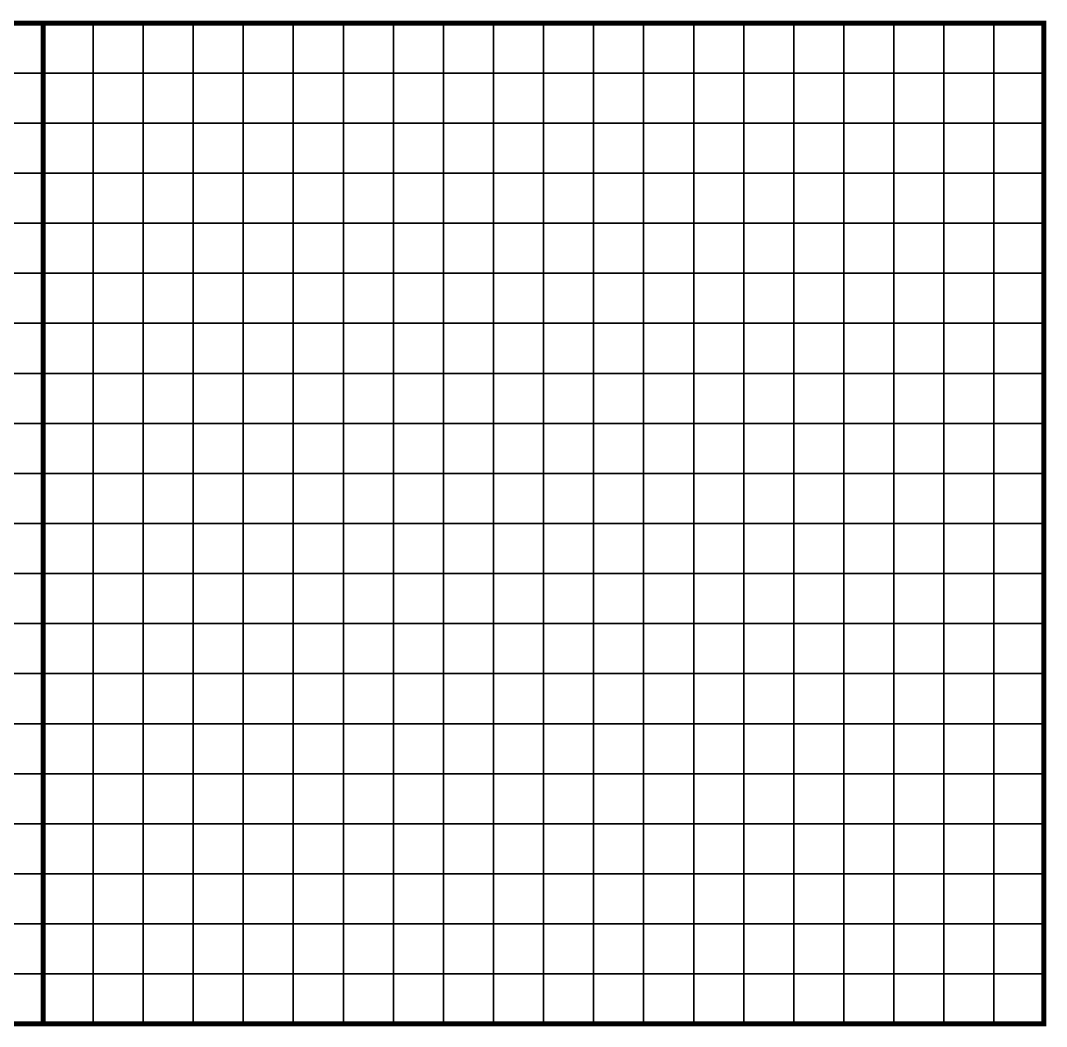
# Model space of a CAD drawing. Header units: metres. Extents: x -742423 to -738655, y -224537 to -222616.
# Drawn here: x -742226.6 to -742021.6, y -223084.6 to -222883.6 of the extents above; entities that cross this region are included whole.
import ezdxf

# ---------------------------------------------------------------- set-up
doc = ezdxf.new("R2010")
doc.units = ezdxf.units.M
doc.header["$MEASUREMENT"] = 0
doc.layers.add('AREAS', color=3, linetype='Continuous')
doc.layers.add('TILES', color=5, linetype='Continuous')

msp = doc.modelspace()

# ---------------------------------------------------------------- linework, layer by layer
at = {"layer": 'AREAS', "const_width": 1}
for points in [[(-742422.11, -222884.07), (-742222.11, -222884.07), (-742222.11, -223084.07), (-742422.11, -223084.07)], [(-742222.11, -222884.07), (-742022.11, -222884.07), (-742022.11, -223084.07), (-742222.11, -223084.07)]]:
    msp.add_lwpolyline(points, close=True, dxfattribs=at)
at = {"layer": 'TILES', "flags": 128}
for points in [[(-742232.11, -222894.07), (-742232.11, -222884.07), (-742222.11, -222884.07), (-742222.11, -222894.07)], [(-742222.11, -222894.07), (-742222.11, -222884.07), (-742212.11, -222884.07), (-742212.11, -222894.07)], [(-742212.11, -222894.07), (-742212.11, -222884.07), (-742202.11, -222884.07), (-742202.11, -222894.07)], [(-742202.11, -222894.07), (-742202.11, -222884.07), (-742192.11, -222884.07), (-742192.11, -222894.07)], [(-742192.11, -222894.07), (-742192.11, -222884.07), (-742182.11, -222884.07), (-742182.11, -222894.07)], [(-742182.11, -222894.07), (-742182.11, -222884.07), (-742172.11, -222884.07), (-742172.11, -222894.07)], [(-742172.11, -222894.07), (-742172.11, -222884.07), (-742162.11, -222884.07), (-742162.11, -222894.07)], [(-742162.11, -222894.07), (-742162.11, -222884.07), (-742152.11, -222884.07), (-742152.11, -222894.07)], [(-742152.11, -222894.07), (-742152.11, -222884.07), (-742142.11, -222884.07), (-742142.11, -222894.07)], [(-742142.11, -222894.07), (-742142.11, -222884.07), (-742132.11, -222884.07), (-742132.11, -222894.07)], [(-742132.11, -222894.07), (-742132.11, -222884.07), (-742122.11, -222884.07), (-742122.11, -222894.07)], [(-742122.11, -222894.07), (-742122.11, -222884.07), (-742112.11, -222884.07), (-742112.11, -222894.07)], [(-742112.11, -222894.07), (-742112.11, -222884.07), (-742102.11, -222884.07), (-742102.11, -222894.07)], [(-742102.11, -222894.07), (-742102.11, -222884.07), (-742092.11, -222884.07), (-742092.11, -222894.07)], [(-742092.11, -222894.07), (-742092.11, -222884.07), (-742082.11, -222884.07), (-742082.11, -222894.07)], [(-742082.11, -222894.07), (-742082.11, -222884.07), (-742072.11, -222884.07), (-742072.11, -222894.07)], [(-742072.11, -222894.07), (-742072.11, -222884.07), (-742062.11, -222884.07), (-742062.11, -222894.07)], [(-742062.11, -222894.07), (-742062.11, -222884.07), (-742052.11, -222884.07), (-742052.11, -222894.07)], [(-742052.11, -222894.07), (-742052.11, -222884.07), (-742042.11, -222884.07), (-742042.11, -222894.07)], [(-742042.11, -222894.07), (-742042.11, -222884.07), (-742032.11, -222884.07), (-742032.11, -222894.07)], [(-742032.11, -222894.07), (-742032.11, -222884.07), (-742022.11, -222884.07), (-742022.11, -222894.07)], [(-742232.11, -222904.07), (-742232.11, -222894.07), (-742222.11, -222894.07), (-742222.11, -222904.07)], [(-742222.11, -222904.07), (-742222.11, -222894.07), (-742212.11, -222894.07), (-742212.11, -222904.07)], [(-742212.11, -222904.07), (-742212.11, -222894.07), (-742202.11, -222894.07), (-742202.11, -222904.07)], [(-742202.11, -222904.07), (-742202.11, -222894.07), (-742192.11, -222894.07), (-742192.11, -222904.07)], [(-742192.11, -222904.07), (-742192.11, -222894.07), (-742182.11, -222894.07), (-742182.11, -222904.07)], [(-742182.11, -222904.07), (-742182.11, -222894.07), (-742172.11, -222894.07), (-742172.11, -222904.07)], [(-742172.11, -222904.07), (-742172.11, -222894.07), (-742162.11, -222894.07), (-742162.11, -222904.07)], [(-742162.11, -222904.07), (-742162.11, -222894.07), (-742152.11, -222894.07), (-742152.11, -222904.07)], [(-742152.11, -222904.07), (-742152.11, -222894.07), (-742142.11, -222894.07), (-742142.11, -222904.07)], [(-742142.11, -222904.07), (-742142.11, -222894.07), (-742132.11, -222894.07), (-742132.11, -222904.07)], [(-742132.11, -222904.07), (-742132.11, -222894.07), (-742122.11, -222894.07), (-742122.11, -222904.07)], [(-742122.11, -222904.07), (-742122.11, -222894.07), (-742112.11, -222894.07), (-742112.11, -222904.07)], [(-742112.11, -222904.07), (-742112.11, -222894.07), (-742102.11, -222894.07), (-742102.11, -222904.07)], [(-742102.11, -222904.07), (-742102.11, -222894.07), (-742092.11, -222894.07), (-742092.11, -222904.07)], [(-742092.11, -222904.07), (-742092.11, -222894.07), (-742082.11, -222894.07), (-742082.11, -222904.07)], [(-742082.11, -222904.07), (-742082.11, -222894.07), (-742072.11, -222894.07), (-742072.11, -222904.07)], [(-742072.11, -222904.07), (-742072.11, -222894.07), (-742062.11, -222894.07), (-742062.11, -222904.07)], [(-742062.11, -222904.07), (-742062.11, -222894.07), (-742052.11, -222894.07), (-742052.11, -222904.07)], [(-742052.11, -222904.07), (-742052.11, -222894.07), (-742042.11, -222894.07), (-742042.11, -222904.07)], [(-742042.11, -222904.07), (-742042.11, -222894.07), (-742032.11, -222894.07), (-742032.11, -222904.07)], [(-742032.11, -222904.07), (-742032.11, -222894.07), (-742022.11, -222894.07), (-742022.11, -222904.07)], [(-742232.11, -222914.07), (-742232.11, -222904.07), (-742222.11, -222904.07), (-742222.11, -222914.07)], [(-742222.11, -222914.07), (-742222.11, -222904.07), (-742212.11, -222904.07), (-742212.11, -222914.07)], [(-742212.11, -222914.07), (-742212.11, -222904.07), (-742202.11, -222904.07), (-742202.11, -222914.07)], [(-742202.11, -222914.07), (-742202.11, -222904.07), (-742192.11, -222904.07), (-742192.11, -222914.07)], [(-742192.11, -222914.07), (-742192.11, -222904.07), (-742182.11, -222904.07), (-742182.11, -222914.07)], [(-742182.11, -222914.07), (-742182.11, -222904.07), (-742172.11, -222904.07), (-742172.11, -222914.07)], [(-742172.11, -222914.07), (-742172.11, -222904.07), (-742162.11, -222904.07), (-742162.11, -222914.07)], [(-742162.11, -222914.07), (-742162.11, -222904.07), (-742152.11, -222904.07), (-742152.11, -222914.07)], [(-742152.11, -222914.07), (-742152.11, -222904.07), (-742142.11, -222904.07), (-742142.11, -222914.07)], [(-742142.11, -222914.07), (-742142.11, -222904.07), (-742132.11, -222904.07), (-742132.11, -222914.07)], [(-742132.11, -222914.07), (-742132.11, -222904.07), (-742122.11, -222904.07), (-742122.11, -222914.07)], [(-742122.11, -222914.07), (-742122.11, -222904.07), (-742112.11, -222904.07), (-742112.11, -222914.07)], [(-742112.11, -222914.07), (-742112.11, -222904.07), (-742102.11, -222904.07), (-742102.11, -222914.07)], [(-742102.11, -222914.07), (-742102.11, -222904.07), (-742092.11, -222904.07), (-742092.11, -222914.07)], [(-742092.11, -222914.07), (-742092.11, -222904.07), (-742082.11, -222904.07), (-742082.11, -222914.07)], [(-742082.11, -222914.07), (-742082.11, -222904.07), (-742072.11, -222904.07), (-742072.11, -222914.07)], [(-742072.11, -222914.07), (-742072.11, -222904.07), (-742062.11, -222904.07), (-742062.11, -222914.07)], [(-742062.11, -222914.07), (-742062.11, -222904.07), (-742052.11, -222904.07), (-742052.11, -222914.07)], [(-742052.11, -222914.07), (-742052.11, -222904.07), (-742042.11, -222904.07), (-742042.11, -222914.07)], [(-742042.11, -222914.07), (-742042.11, -222904.07), (-742032.11, -222904.07), (-742032.11, -222914.07)], [(-742032.11, -222914.07), (-742032.11, -222904.07), (-742022.11, -222904.07), (-742022.11, -222914.07)], [(-742232.11, -222924.07), (-742232.11, -222914.07), (-742222.11, -222914.07), (-742222.11, -222924.07)], [(-742222.11, -222924.07), (-742222.11, -222914.07), (-742212.11, -222914.07), (-742212.11, -222924.07)], [(-742212.11, -222924.07), (-742212.11, -222914.07), (-742202.11, -222914.07), (-742202.11, -222924.07)], [(-742202.11, -222924.07), (-742202.11, -222914.07), (-742192.11, -222914.07), (-742192.11, -222924.07)], [(-742192.11, -222924.07), (-742192.11, -222914.07), (-742182.11, -222914.07), (-742182.11, -222924.07)], [(-742182.11, -222924.07), (-742182.11, -222914.07), (-742172.11, -222914.07), (-742172.11, -222924.07)], [(-742172.11, -222924.07), (-742172.11, -222914.07), (-742162.11, -222914.07), (-742162.11, -222924.07)], [(-742162.11, -222924.07), (-742162.11, -222914.07), (-742152.11, -222914.07), (-742152.11, -222924.07)], [(-742152.11, -222924.07), (-742152.11, -222914.07), (-742142.11, -222914.07), (-742142.11, -222924.07)], [(-742142.11, -222924.07), (-742142.11, -222914.07), (-742132.11, -222914.07), (-742132.11, -222924.07)], [(-742132.11, -222924.07), (-742132.11, -222914.07), (-742122.11, -222914.07), (-742122.11, -222924.07)], [(-742122.11, -222924.07), (-742122.11, -222914.07), (-742112.11, -222914.07), (-742112.11, -222924.07)], [(-742112.11, -222924.07), (-742112.11, -222914.07), (-742102.11, -222914.07), (-742102.11, -222924.07)], [(-742102.11, -222924.07), (-742102.11, -222914.07), (-742092.11, -222914.07), (-742092.11, -222924.07)], [(-742092.11, -222924.07), (-742092.11, -222914.07), (-742082.11, -222914.07), (-742082.11, -222924.07)], [(-742082.11, -222924.07), (-742082.11, -222914.07), (-742072.11, -222914.07), (-742072.11, -222924.07)], [(-742072.11, -222924.07), (-742072.11, -222914.07), (-742062.11, -222914.07), (-742062.11, -222924.07)], [(-742062.11, -222924.07), (-742062.11, -222914.07), (-742052.11, -222914.07), (-742052.11, -222924.07)], [(-742052.11, -222924.07), (-742052.11, -222914.07), (-742042.11, -222914.07), (-742042.11, -222924.07)], [(-742042.11, -222924.07), (-742042.11, -222914.07), (-742032.11, -222914.07), (-742032.11, -222924.07)], [(-742032.11, -222924.07), (-742032.11, -222914.07), (-742022.11, -222914.07), (-742022.11, -222924.07)], [(-742232.11, -222934.07), (-742232.11, -222924.07), (-742222.11, -222924.07), (-742222.11, -222934.07)], [(-742222.11, -222934.07), (-742222.11, -222924.07), (-742212.11, -222924.07), (-742212.11, -222934.07)], [(-742212.11, -222934.07), (-742212.11, -222924.07), (-742202.11, -222924.07), (-742202.11, -222934.07)], [(-742202.11, -222934.07), (-742202.11, -222924.07), (-742192.11, -222924.07), (-742192.11, -222934.07)], [(-742192.11, -222934.07), (-742192.11, -222924.07), (-742182.11, -222924.07), (-742182.11, -222934.07)], [(-742182.11, -222934.07), (-742182.11, -222924.07), (-742172.11, -222924.07), (-742172.11, -222934.07)], [(-742172.11, -222934.07), (-742172.11, -222924.07), (-742162.11, -222924.07), (-742162.11, -222934.07)], [(-742162.11, -222934.07), (-742162.11, -222924.07), (-742152.11, -222924.07), (-742152.11, -222934.07)], [(-742152.11, -222934.07), (-742152.11, -222924.07), (-742142.11, -222924.07), (-742142.11, -222934.07)], [(-742142.11, -222934.07), (-742142.11, -222924.07), (-742132.11, -222924.07), (-742132.11, -222934.07)], [(-742132.11, -222934.07), (-742132.11, -222924.07), (-742122.11, -222924.07), (-742122.11, -222934.07)], [(-742122.11, -222934.07), (-742122.11, -222924.07), (-742112.11, -222924.07), (-742112.11, -222934.07)], [(-742112.11, -222934.07), (-742112.11, -222924.07), (-742102.11, -222924.07), (-742102.11, -222934.07)], [(-742102.11, -222934.07), (-742102.11, -222924.07), (-742092.11, -222924.07), (-742092.11, -222934.07)], [(-742092.11, -222934.07), (-742092.11, -222924.07), (-742082.11, -222924.07), (-742082.11, -222934.07)], [(-742082.11, -222934.07), (-742082.11, -222924.07), (-742072.11, -222924.07), (-742072.11, -222934.07)], [(-742072.11, -222934.07), (-742072.11, -222924.07), (-742062.11, -222924.07), (-742062.11, -222934.07)], [(-742062.11, -222934.07), (-742062.11, -222924.07), (-742052.11, -222924.07), (-742052.11, -222934.07)], [(-742052.11, -222934.07), (-742052.11, -222924.07), (-742042.11, -222924.07), (-742042.11, -222934.07)], [(-742042.11, -222934.07), (-742042.11, -222924.07), (-742032.11, -222924.07), (-742032.11, -222934.07)], [(-742032.11, -222934.07), (-742032.11, -222924.07), (-742022.11, -222924.07), (-742022.11, -222934.07)], [(-742232.11, -222944.07), (-742232.11, -222934.07), (-742222.11, -222934.07), (-742222.11, -222944.07)], [(-742222.11, -222944.07), (-742222.11, -222934.07), (-742212.11, -222934.07), (-742212.11, -222944.07)], [(-742212.11, -222944.07), (-742212.11, -222934.07), (-742202.11, -222934.07), (-742202.11, -222944.07)], [(-742202.11, -222944.07), (-742202.11, -222934.07), (-742192.11, -222934.07), (-742192.11, -222944.07)], [(-742192.11, -222944.07), (-742192.11, -222934.07), (-742182.11, -222934.07), (-742182.11, -222944.07)], [(-742182.11, -222944.07), (-742182.11, -222934.07), (-742172.11, -222934.07), (-742172.11, -222944.07)], [(-742172.11, -222944.07), (-742172.11, -222934.07), (-742162.11, -222934.07), (-742162.11, -222944.07)], [(-742162.11, -222944.07), (-742162.11, -222934.07), (-742152.11, -222934.07), (-742152.11, -222944.07)], [(-742152.11, -222944.07), (-742152.11, -222934.07), (-742142.11, -222934.07), (-742142.11, -222944.07)], [(-742142.11, -222944.07), (-742142.11, -222934.07), (-742132.11, -222934.07), (-742132.11, -222944.07)], [(-742132.11, -222944.07), (-742132.11, -222934.07), (-742122.11, -222934.07), (-742122.11, -222944.07)], [(-742122.11, -222944.07), (-742122.11, -222934.07), (-742112.11, -222934.07), (-742112.11, -222944.07)], [(-742112.11, -222944.07), (-742112.11, -222934.07), (-742102.11, -222934.07), (-742102.11, -222944.07)], [(-742102.11, -222944.07), (-742102.11, -222934.07), (-742092.11, -222934.07), (-742092.11, -222944.07)], [(-742092.11, -222944.07), (-742092.11, -222934.07), (-742082.11, -222934.07), (-742082.11, -222944.07)], [(-742082.11, -222944.07), (-742082.11, -222934.07), (-742072.11, -222934.07), (-742072.11, -222944.07)], [(-742072.11, -222944.07), (-742072.11, -222934.07), (-742062.11, -222934.07), (-742062.11, -222944.07)], [(-742062.11, -222944.07), (-742062.11, -222934.07), (-742052.11, -222934.07), (-742052.11, -222944.07)], [(-742052.11, -222944.07), (-742052.11, -222934.07), (-742042.11, -222934.07), (-742042.11, -222944.07)], [(-742042.11, -222944.07), (-742042.11, -222934.07), (-742032.11, -222934.07), (-742032.11, -222944.07)], [(-742032.11, -222944.07), (-742032.11, -222934.07), (-742022.11, -222934.07), (-742022.11, -222944.07)], [(-742232.11, -222954.07), (-742232.11, -222944.07), (-742222.11, -222944.07), (-742222.11, -222954.07)], [(-742222.11, -222954.07), (-742222.11, -222944.07), (-742212.11, -222944.07), (-742212.11, -222954.07)], [(-742212.11, -222954.07), (-742212.11, -222944.07), (-742202.11, -222944.07), (-742202.11, -222954.07)], [(-742202.11, -222954.07), (-742202.11, -222944.07), (-742192.11, -222944.07), (-742192.11, -222954.07)], [(-742192.11, -222954.07), (-742192.11, -222944.07), (-742182.11, -222944.07), (-742182.11, -222954.07)], [(-742182.11, -222954.07), (-742182.11, -222944.07), (-742172.11, -222944.07), (-742172.11, -222954.07)], [(-742172.11, -222954.07), (-742172.11, -222944.07), (-742162.11, -222944.07), (-742162.11, -222954.07)], [(-742162.11, -222954.07), (-742162.11, -222944.07), (-742152.11, -222944.07), (-742152.11, -222954.07)], [(-742152.11, -222954.07), (-742152.11, -222944.07), (-742142.11, -222944.07), (-742142.11, -222954.07)], [(-742142.11, -222954.07), (-742142.11, -222944.07), (-742132.11, -222944.07), (-742132.11, -222954.07)], [(-742132.11, -222954.07), (-742132.11, -222944.07), (-742122.11, -222944.07), (-742122.11, -222954.07)], [(-742122.11, -222954.07), (-742122.11, -222944.07), (-742112.11, -222944.07), (-742112.11, -222954.07)], [(-742112.11, -222954.07), (-742112.11, -222944.07), (-742102.11, -222944.07), (-742102.11, -222954.07)], [(-742102.11, -222954.07), (-742102.11, -222944.07), (-742092.11, -222944.07), (-742092.11, -222954.07)], [(-742092.11, -222954.07), (-742092.11, -222944.07), (-742082.11, -222944.07), (-742082.11, -222954.07)], [(-742082.11, -222954.07), (-742082.11, -222944.07), (-742072.11, -222944.07), (-742072.11, -222954.07)], [(-742072.11, -222954.07), (-742072.11, -222944.07), (-742062.11, -222944.07), (-742062.11, -222954.07)], [(-742062.11, -222954.07), (-742062.11, -222944.07), (-742052.11, -222944.07), (-742052.11, -222954.07)], [(-742052.11, -222954.07), (-742052.11, -222944.07), (-742042.11, -222944.07), (-742042.11, -222954.07)], [(-742042.11, -222954.07), (-742042.11, -222944.07), (-742032.11, -222944.07), (-742032.11, -222954.07)], [(-742032.11, -222954.07), (-742032.11, -222944.07), (-742022.11, -222944.07), (-742022.11, -222954.07)], [(-742232.11, -222964.07), (-742232.11, -222954.07), (-742222.11, -222954.07), (-742222.11, -222964.07)], [(-742222.11, -222964.07), (-742222.11, -222954.07), (-742212.11, -222954.07), (-742212.11, -222964.07)], [(-742212.11, -222964.07), (-742212.11, -222954.07), (-742202.11, -222954.07), (-742202.11, -222964.07)], [(-742202.11, -222964.07), (-742202.11, -222954.07), (-742192.11, -222954.07), (-742192.11, -222964.07)], [(-742192.11, -222964.07), (-742192.11, -222954.07), (-742182.11, -222954.07), (-742182.11, -222964.07)], [(-742182.11, -222964.07), (-742182.11, -222954.07), (-742172.11, -222954.07), (-742172.11, -222964.07)], [(-742172.11, -222964.07), (-742172.11, -222954.07), (-742162.11, -222954.07), (-742162.11, -222964.07)], [(-742162.11, -222964.07), (-742162.11, -222954.07), (-742152.11, -222954.07), (-742152.11, -222964.07)], [(-742152.11, -222964.07), (-742152.11, -222954.07), (-742142.11, -222954.07), (-742142.11, -222964.07)], [(-742142.11, -222964.07), (-742142.11, -222954.07), (-742132.11, -222954.07), (-742132.11, -222964.07)], [(-742132.11, -222964.07), (-742132.11, -222954.07), (-742122.11, -222954.07), (-742122.11, -222964.07)], [(-742122.11, -222964.07), (-742122.11, -222954.07), (-742112.11, -222954.07), (-742112.11, -222964.07)], [(-742112.11, -222964.07), (-742112.11, -222954.07), (-742102.11, -222954.07), (-742102.11, -222964.07)], [(-742102.11, -222964.07), (-742102.11, -222954.07), (-742092.11, -222954.07), (-742092.11, -222964.07)], [(-742092.11, -222964.07), (-742092.11, -222954.07), (-742082.11, -222954.07), (-742082.11, -222964.07)], [(-742082.11, -222964.07), (-742082.11, -222954.07), (-742072.11, -222954.07), (-742072.11, -222964.07)], [(-742072.11, -222964.07), (-742072.11, -222954.07), (-742062.11, -222954.07), (-742062.11, -222964.07)], [(-742062.11, -222964.07), (-742062.11, -222954.07), (-742052.11, -222954.07), (-742052.11, -222964.07)], [(-742052.11, -222964.07), (-742052.11, -222954.07), (-742042.11, -222954.07), (-742042.11, -222964.07)], [(-742042.11, -222964.07), (-742042.11, -222954.07), (-742032.11, -222954.07), (-742032.11, -222964.07)], [(-742032.11, -222964.07), (-742032.11, -222954.07), (-742022.11, -222954.07), (-742022.11, -222964.07)], [(-742232.11, -222974.07), (-742232.11, -222964.07), (-742222.11, -222964.07), (-742222.11, -222974.07)], [(-742222.11, -222974.07), (-742222.11, -222964.07), (-742212.11, -222964.07), (-742212.11, -222974.07)], [(-742212.11, -222974.07), (-742212.11, -222964.07), (-742202.11, -222964.07), (-742202.11, -222974.07)], [(-742202.11, -222974.07), (-742202.11, -222964.07), (-742192.11, -222964.07), (-742192.11, -222974.07)], [(-742192.11, -222974.07), (-742192.11, -222964.07), (-742182.11, -222964.07), (-742182.11, -222974.07)], [(-742182.11, -222974.07), (-742182.11, -222964.07), (-742172.11, -222964.07), (-742172.11, -222974.07)], [(-742172.11, -222974.07), (-742172.11, -222964.07), (-742162.11, -222964.07), (-742162.11, -222974.07)], [(-742162.11, -222974.07), (-742162.11, -222964.07), (-742152.11, -222964.07), (-742152.11, -222974.07)], [(-742152.11, -222974.07), (-742152.11, -222964.07), (-742142.11, -222964.07), (-742142.11, -222974.07)], [(-742142.11, -222974.07), (-742142.11, -222964.07), (-742132.11, -222964.07), (-742132.11, -222974.07)], [(-742132.11, -222974.07), (-742132.11, -222964.07), (-742122.11, -222964.07), (-742122.11, -222974.07)], [(-742122.11, -222974.07), (-742122.11, -222964.07), (-742112.11, -222964.07), (-742112.11, -222974.07)], [(-742112.11, -222974.07), (-742112.11, -222964.07), (-742102.11, -222964.07), (-742102.11, -222974.07)], [(-742102.11, -222974.07), (-742102.11, -222964.07), (-742092.11, -222964.07), (-742092.11, -222974.07)], [(-742092.11, -222974.07), (-742092.11, -222964.07), (-742082.11, -222964.07), (-742082.11, -222974.07)], [(-742082.11, -222974.07), (-742082.11, -222964.07), (-742072.11, -222964.07), (-742072.11, -222974.07)], [(-742072.11, -222974.07), (-742072.11, -222964.07), (-742062.11, -222964.07), (-742062.11, -222974.07)], [(-742062.11, -222974.07), (-742062.11, -222964.07), (-742052.11, -222964.07), (-742052.11, -222974.07)], [(-742052.11, -222974.07), (-742052.11, -222964.07), (-742042.11, -222964.07), (-742042.11, -222974.07)], [(-742042.11, -222974.07), (-742042.11, -222964.07), (-742032.11, -222964.07), (-742032.11, -222974.07)], [(-742032.11, -222974.07), (-742032.11, -222964.07), (-742022.11, -222964.07), (-742022.11, -222974.07)], [(-742232.11, -222984.07), (-742232.11, -222974.07), (-742222.11, -222974.07), (-742222.11, -222984.07)], [(-742222.11, -222984.07), (-742222.11, -222974.07), (-742212.11, -222974.07), (-742212.11, -222984.07)], [(-742212.11, -222984.07), (-742212.11, -222974.07), (-742202.11, -222974.07), (-742202.11, -222984.07)], [(-742202.11, -222984.07), (-742202.11, -222974.07), (-742192.11, -222974.07), (-742192.11, -222984.07)], [(-742192.11, -222984.07), (-742192.11, -222974.07), (-742182.11, -222974.07), (-742182.11, -222984.07)], [(-742182.11, -222984.07), (-742182.11, -222974.07), (-742172.11, -222974.07), (-742172.11, -222984.07)], [(-742172.11, -222984.07), (-742172.11, -222974.07), (-742162.11, -222974.07), (-742162.11, -222984.07)], [(-742162.11, -222984.07), (-742162.11, -222974.07), (-742152.11, -222974.07), (-742152.11, -222984.07)], [(-742152.11, -222984.07), (-742152.11, -222974.07), (-742142.11, -222974.07), (-742142.11, -222984.07)], [(-742142.11, -222984.07), (-742142.11, -222974.07), (-742132.11, -222974.07), (-742132.11, -222984.07)], [(-742132.11, -222984.07), (-742132.11, -222974.07), (-742122.11, -222974.07), (-742122.11, -222984.07)], [(-742122.11, -222984.07), (-742122.11, -222974.07), (-742112.11, -222974.07), (-742112.11, -222984.07)], [(-742112.11, -222984.07), (-742112.11, -222974.07), (-742102.11, -222974.07), (-742102.11, -222984.07)], [(-742102.11, -222984.07), (-742102.11, -222974.07), (-742092.11, -222974.07), (-742092.11, -222984.07)], [(-742092.11, -222984.07), (-742092.11, -222974.07), (-742082.11, -222974.07), (-742082.11, -222984.07)], [(-742082.11, -222984.07), (-742082.11, -222974.07), (-742072.11, -222974.07), (-742072.11, -222984.07)], [(-742072.11, -222984.07), (-742072.11, -222974.07), (-742062.11, -222974.07), (-742062.11, -222984.07)], [(-742062.11, -222984.07), (-742062.11, -222974.07), (-742052.11, -222974.07), (-742052.11, -222984.07)], [(-742052.11, -222984.07), (-742052.11, -222974.07), (-742042.11, -222974.07), (-742042.11, -222984.07)], [(-742042.11, -222984.07), (-742042.11, -222974.07), (-742032.11, -222974.07), (-742032.11, -222984.07)], [(-742032.11, -222984.07), (-742032.11, -222974.07), (-742022.11, -222974.07), (-742022.11, -222984.07)], [(-742232.11, -222994.07), (-742232.11, -222984.07), (-742222.11, -222984.07), (-742222.11, -222994.07)], [(-742222.11, -222994.07), (-742222.11, -222984.07), (-742212.11, -222984.07), (-742212.11, -222994.07)], [(-742212.11, -222994.07), (-742212.11, -222984.07), (-742202.11, -222984.07), (-742202.11, -222994.07)], [(-742202.11, -222994.07), (-742202.11, -222984.07), (-742192.11, -222984.07), (-742192.11, -222994.07)], [(-742192.11, -222994.07), (-742192.11, -222984.07), (-742182.11, -222984.07), (-742182.11, -222994.07)], [(-742182.11, -222994.07), (-742182.11, -222984.07), (-742172.11, -222984.07), (-742172.11, -222994.07)], [(-742172.11, -222994.07), (-742172.11, -222984.07), (-742162.11, -222984.07), (-742162.11, -222994.07)], [(-742162.11, -222994.07), (-742162.11, -222984.07), (-742152.11, -222984.07), (-742152.11, -222994.07)], [(-742152.11, -222994.07), (-742152.11, -222984.07), (-742142.11, -222984.07), (-742142.11, -222994.07)], [(-742142.11, -222994.07), (-742142.11, -222984.07), (-742132.11, -222984.07), (-742132.11, -222994.07)], [(-742132.11, -222994.07), (-742132.11, -222984.07), (-742122.11, -222984.07), (-742122.11, -222994.07)], [(-742122.11, -222994.07), (-742122.11, -222984.07), (-742112.11, -222984.07), (-742112.11, -222994.07)], [(-742112.11, -222994.07), (-742112.11, -222984.07), (-742102.11, -222984.07), (-742102.11, -222994.07)], [(-742102.11, -222994.07), (-742102.11, -222984.07), (-742092.11, -222984.07), (-742092.11, -222994.07)], [(-742092.11, -222994.07), (-742092.11, -222984.07), (-742082.11, -222984.07), (-742082.11, -222994.07)], [(-742082.11, -222994.07), (-742082.11, -222984.07), (-742072.11, -222984.07), (-742072.11, -222994.07)], [(-742072.11, -222994.07), (-742072.11, -222984.07), (-742062.11, -222984.07), (-742062.11, -222994.07)], [(-742062.11, -222994.07), (-742062.11, -222984.07), (-742052.11, -222984.07), (-742052.11, -222994.07)], [(-742052.11, -222994.07), (-742052.11, -222984.07), (-742042.11, -222984.07), (-742042.11, -222994.07)], [(-742042.11, -222994.07), (-742042.11, -222984.07), (-742032.11, -222984.07), (-742032.11, -222994.07)], [(-742032.11, -222994.07), (-742032.11, -222984.07), (-742022.11, -222984.07), (-742022.11, -222994.07)], [(-742232.11, -223004.07), (-742232.11, -222994.07), (-742222.11, -222994.07), (-742222.11, -223004.07)], [(-742222.11, -223004.07), (-742222.11, -222994.07), (-742212.11, -222994.07), (-742212.11, -223004.07)], [(-742212.11, -223004.07), (-742212.11, -222994.07), (-742202.11, -222994.07), (-742202.11, -223004.07)], [(-742202.11, -223004.07), (-742202.11, -222994.07), (-742192.11, -222994.07), (-742192.11, -223004.07)], [(-742192.11, -223004.07), (-742192.11, -222994.07), (-742182.11, -222994.07), (-742182.11, -223004.07)], [(-742182.11, -223004.07), (-742182.11, -222994.07), (-742172.11, -222994.07), (-742172.11, -223004.07)], [(-742172.11, -223004.07), (-742172.11, -222994.07), (-742162.11, -222994.07), (-742162.11, -223004.07)], [(-742162.11, -223004.07), (-742162.11, -222994.07), (-742152.11, -222994.07), (-742152.11, -223004.07)], [(-742152.11, -223004.07), (-742152.11, -222994.07), (-742142.11, -222994.07), (-742142.11, -223004.07)], [(-742142.11, -223004.07), (-742142.11, -222994.07), (-742132.11, -222994.07), (-742132.11, -223004.07)], [(-742132.11, -223004.07), (-742132.11, -222994.07), (-742122.11, -222994.07), (-742122.11, -223004.07)], [(-742122.11, -223004.07), (-742122.11, -222994.07), (-742112.11, -222994.07), (-742112.11, -223004.07)], [(-742112.11, -223004.07), (-742112.11, -222994.07), (-742102.11, -222994.07), (-742102.11, -223004.07)], [(-742102.11, -223004.07), (-742102.11, -222994.07), (-742092.11, -222994.07), (-742092.11, -223004.07)], [(-742092.11, -223004.07), (-742092.11, -222994.07), (-742082.11, -222994.07), (-742082.11, -223004.07)], [(-742082.11, -223004.07), (-742082.11, -222994.07), (-742072.11, -222994.07), (-742072.11, -223004.07)], [(-742072.11, -223004.07), (-742072.11, -222994.07), (-742062.11, -222994.07), (-742062.11, -223004.07)], [(-742062.11, -223004.07), (-742062.11, -222994.07), (-742052.11, -222994.07), (-742052.11, -223004.07)], [(-742052.11, -223004.07), (-742052.11, -222994.07), (-742042.11, -222994.07), (-742042.11, -223004.07)], [(-742042.11, -223004.07), (-742042.11, -222994.07), (-742032.11, -222994.07), (-742032.11, -223004.07)], [(-742032.11, -223004.07), (-742032.11, -222994.07), (-742022.11, -222994.07), (-742022.11, -223004.07)], [(-742232.11, -223014.07), (-742232.11, -223004.07), (-742222.11, -223004.07), (-742222.11, -223014.07)], [(-742222.11, -223014.07), (-742222.11, -223004.07), (-742212.11, -223004.07), (-742212.11, -223014.07)], [(-742212.11, -223014.07), (-742212.11, -223004.07), (-742202.11, -223004.07), (-742202.11, -223014.07)], [(-742202.11, -223014.07), (-742202.11, -223004.07), (-742192.11, -223004.07), (-742192.11, -223014.07)], [(-742192.11, -223014.07), (-742192.11, -223004.07), (-742182.11, -223004.07), (-742182.11, -223014.07)], [(-742182.11, -223014.07), (-742182.11, -223004.07), (-742172.11, -223004.07), (-742172.11, -223014.07)], [(-742172.11, -223014.07), (-742172.11, -223004.07), (-742162.11, -223004.07), (-742162.11, -223014.07)], [(-742162.11, -223014.07), (-742162.11, -223004.07), (-742152.11, -223004.07), (-742152.11, -223014.07)], [(-742152.11, -223014.07), (-742152.11, -223004.07), (-742142.11, -223004.07), (-742142.11, -223014.07)], [(-742142.11, -223014.07), (-742142.11, -223004.07), (-742132.11, -223004.07), (-742132.11, -223014.07)], [(-742132.11, -223014.07), (-742132.11, -223004.07), (-742122.11, -223004.07), (-742122.11, -223014.07)], [(-742122.11, -223014.07), (-742122.11, -223004.07), (-742112.11, -223004.07), (-742112.11, -223014.07)], [(-742112.11, -223014.07), (-742112.11, -223004.07), (-742102.11, -223004.07), (-742102.11, -223014.07)], [(-742102.11, -223014.07), (-742102.11, -223004.07), (-742092.11, -223004.07), (-742092.11, -223014.07)], [(-742092.11, -223014.07), (-742092.11, -223004.07), (-742082.11, -223004.07), (-742082.11, -223014.07)], [(-742082.11, -223014.07), (-742082.11, -223004.07), (-742072.11, -223004.07), (-742072.11, -223014.07)], [(-742072.11, -223014.07), (-742072.11, -223004.07), (-742062.11, -223004.07), (-742062.11, -223014.07)], [(-742062.11, -223014.07), (-742062.11, -223004.07), (-742052.11, -223004.07), (-742052.11, -223014.07)], [(-742052.11, -223014.07), (-742052.11, -223004.07), (-742042.11, -223004.07), (-742042.11, -223014.07)], [(-742042.11, -223014.07), (-742042.11, -223004.07), (-742032.11, -223004.07), (-742032.11, -223014.07)], [(-742032.11, -223014.07), (-742032.11, -223004.07), (-742022.11, -223004.07), (-742022.11, -223014.07)], [(-742232.11, -223024.07), (-742232.11, -223014.07), (-742222.11, -223014.07), (-742222.11, -223024.07)], [(-742222.11, -223024.07), (-742222.11, -223014.07), (-742212.11, -223014.07), (-742212.11, -223024.07)], [(-742212.11, -223024.07), (-742212.11, -223014.07), (-742202.11, -223014.07), (-742202.11, -223024.07)], [(-742202.11, -223024.07), (-742202.11, -223014.07), (-742192.11, -223014.07), (-742192.11, -223024.07)], [(-742192.11, -223024.07), (-742192.11, -223014.07), (-742182.11, -223014.07), (-742182.11, -223024.07)], [(-742182.11, -223024.07), (-742182.11, -223014.07), (-742172.11, -223014.07), (-742172.11, -223024.07)], [(-742172.11, -223024.07), (-742172.11, -223014.07), (-742162.11, -223014.07), (-742162.11, -223024.07)], [(-742162.11, -223024.07), (-742162.11, -223014.07), (-742152.11, -223014.07), (-742152.11, -223024.07)], [(-742152.11, -223024.07), (-742152.11, -223014.07), (-742142.11, -223014.07), (-742142.11, -223024.07)], [(-742142.11, -223024.07), (-742142.11, -223014.07), (-742132.11, -223014.07), (-742132.11, -223024.07)], [(-742132.11, -223024.07), (-742132.11, -223014.07), (-742122.11, -223014.07), (-742122.11, -223024.07)], [(-742122.11, -223024.07), (-742122.11, -223014.07), (-742112.11, -223014.07), (-742112.11, -223024.07)], [(-742112.11, -223024.07), (-742112.11, -223014.07), (-742102.11, -223014.07), (-742102.11, -223024.07)], [(-742102.11, -223024.07), (-742102.11, -223014.07), (-742092.11, -223014.07), (-742092.11, -223024.07)], [(-742092.11, -223024.07), (-742092.11, -223014.07), (-742082.11, -223014.07), (-742082.11, -223024.07)], [(-742082.11, -223024.07), (-742082.11, -223014.07), (-742072.11, -223014.07), (-742072.11, -223024.07)], [(-742072.11, -223024.07), (-742072.11, -223014.07), (-742062.11, -223014.07), (-742062.11, -223024.07)], [(-742062.11, -223024.07), (-742062.11, -223014.07), (-742052.11, -223014.07), (-742052.11, -223024.07)], [(-742052.11, -223024.07), (-742052.11, -223014.07), (-742042.11, -223014.07), (-742042.11, -223024.07)], [(-742042.11, -223024.07), (-742042.11, -223014.07), (-742032.11, -223014.07), (-742032.11, -223024.07)], [(-742032.11, -223024.07), (-742032.11, -223014.07), (-742022.11, -223014.07), (-742022.11, -223024.07)], [(-742232.11, -223034.07), (-742232.11, -223024.07), (-742222.11, -223024.07), (-742222.11, -223034.07)], [(-742222.11, -223034.07), (-742222.11, -223024.07), (-742212.11, -223024.07), (-742212.11, -223034.07)], [(-742212.11, -223034.07), (-742212.11, -223024.07), (-742202.11, -223024.07), (-742202.11, -223034.07)], [(-742202.11, -223034.07), (-742202.11, -223024.07), (-742192.11, -223024.07), (-742192.11, -223034.07)], [(-742192.11, -223034.07), (-742192.11, -223024.07), (-742182.11, -223024.07), (-742182.11, -223034.07)], [(-742182.11, -223034.07), (-742182.11, -223024.07), (-742172.11, -223024.07), (-742172.11, -223034.07)], [(-742172.11, -223034.07), (-742172.11, -223024.07), (-742162.11, -223024.07), (-742162.11, -223034.07)], [(-742162.11, -223034.07), (-742162.11, -223024.07), (-742152.11, -223024.07), (-742152.11, -223034.07)], [(-742152.11, -223034.07), (-742152.11, -223024.07), (-742142.11, -223024.07), (-742142.11, -223034.07)], [(-742142.11, -223034.07), (-742142.11, -223024.07), (-742132.11, -223024.07), (-742132.11, -223034.07)], [(-742132.11, -223034.07), (-742132.11, -223024.07), (-742122.11, -223024.07), (-742122.11, -223034.07)], [(-742122.11, -223034.07), (-742122.11, -223024.07), (-742112.11, -223024.07), (-742112.11, -223034.07)], [(-742112.11, -223034.07), (-742112.11, -223024.07), (-742102.11, -223024.07), (-742102.11, -223034.07)], [(-742102.11, -223034.07), (-742102.11, -223024.07), (-742092.11, -223024.07), (-742092.11, -223034.07)], [(-742092.11, -223034.07), (-742092.11, -223024.07), (-742082.11, -223024.07), (-742082.11, -223034.07)], [(-742082.11, -223034.07), (-742082.11, -223024.07), (-742072.11, -223024.07), (-742072.11, -223034.07)], [(-742072.11, -223034.07), (-742072.11, -223024.07), (-742062.11, -223024.07), (-742062.11, -223034.07)], [(-742062.11, -223034.07), (-742062.11, -223024.07), (-742052.11, -223024.07), (-742052.11, -223034.07)], [(-742052.11, -223034.07), (-742052.11, -223024.07), (-742042.11, -223024.07), (-742042.11, -223034.07)], [(-742042.11, -223034.07), (-742042.11, -223024.07), (-742032.11, -223024.07), (-742032.11, -223034.07)], [(-742032.11, -223034.07), (-742032.11, -223024.07), (-742022.11, -223024.07), (-742022.11, -223034.07)], [(-742232.11, -223044.07), (-742232.11, -223034.07), (-742222.11, -223034.07), (-742222.11, -223044.07)], [(-742222.11, -223044.07), (-742222.11, -223034.07), (-742212.11, -223034.07), (-742212.11, -223044.07)], [(-742212.11, -223044.07), (-742212.11, -223034.07), (-742202.11, -223034.07), (-742202.11, -223044.07)], [(-742202.11, -223044.07), (-742202.11, -223034.07), (-742192.11, -223034.07), (-742192.11, -223044.07)], [(-742192.11, -223044.07), (-742192.11, -223034.07), (-742182.11, -223034.07), (-742182.11, -223044.07)], [(-742182.11, -223044.07), (-742182.11, -223034.07), (-742172.11, -223034.07), (-742172.11, -223044.07)], [(-742172.11, -223044.07), (-742172.11, -223034.07), (-742162.11, -223034.07), (-742162.11, -223044.07)], [(-742162.11, -223044.07), (-742162.11, -223034.07), (-742152.11, -223034.07), (-742152.11, -223044.07)], [(-742152.11, -223044.07), (-742152.11, -223034.07), (-742142.11, -223034.07), (-742142.11, -223044.07)], [(-742142.11, -223044.07), (-742142.11, -223034.07), (-742132.11, -223034.07), (-742132.11, -223044.07)], [(-742132.11, -223044.07), (-742132.11, -223034.07), (-742122.11, -223034.07), (-742122.11, -223044.07)], [(-742122.11, -223044.07), (-742122.11, -223034.07), (-742112.11, -223034.07), (-742112.11, -223044.07)], [(-742112.11, -223044.07), (-742112.11, -223034.07), (-742102.11, -223034.07), (-742102.11, -223044.07)], [(-742102.11, -223044.07), (-742102.11, -223034.07), (-742092.11, -223034.07), (-742092.11, -223044.07)], [(-742092.11, -223044.07), (-742092.11, -223034.07), (-742082.11, -223034.07), (-742082.11, -223044.07)], [(-742082.11, -223044.07), (-742082.11, -223034.07), (-742072.11, -223034.07), (-742072.11, -223044.07)], [(-742072.11, -223044.07), (-742072.11, -223034.07), (-742062.11, -223034.07), (-742062.11, -223044.07)], [(-742062.11, -223044.07), (-742062.11, -223034.07), (-742052.11, -223034.07), (-742052.11, -223044.07)], [(-742052.11, -223044.07), (-742052.11, -223034.07), (-742042.11, -223034.07), (-742042.11, -223044.07)], [(-742042.11, -223044.07), (-742042.11, -223034.07), (-742032.11, -223034.07), (-742032.11, -223044.07)], [(-742032.11, -223044.07), (-742032.11, -223034.07), (-742022.11, -223034.07), (-742022.11, -223044.07)], [(-742232.11, -223054.07), (-742232.11, -223044.07), (-742222.11, -223044.07), (-742222.11, -223054.07)], [(-742222.11, -223054.07), (-742222.11, -223044.07), (-742212.11, -223044.07), (-742212.11, -223054.07)], [(-742212.11, -223054.07), (-742212.11, -223044.07), (-742202.11, -223044.07), (-742202.11, -223054.07)], [(-742202.11, -223054.07), (-742202.11, -223044.07), (-742192.11, -223044.07), (-742192.11, -223054.07)], [(-742192.11, -223054.07), (-742192.11, -223044.07), (-742182.11, -223044.07), (-742182.11, -223054.07)], [(-742182.11, -223054.07), (-742182.11, -223044.07), (-742172.11, -223044.07), (-742172.11, -223054.07)], [(-742172.11, -223054.07), (-742172.11, -223044.07), (-742162.11, -223044.07), (-742162.11, -223054.07)], [(-742162.11, -223054.07), (-742162.11, -223044.07), (-742152.11, -223044.07), (-742152.11, -223054.07)], [(-742152.11, -223054.07), (-742152.11, -223044.07), (-742142.11, -223044.07), (-742142.11, -223054.07)], [(-742142.11, -223054.07), (-742142.11, -223044.07), (-742132.11, -223044.07), (-742132.11, -223054.07)], [(-742132.11, -223054.07), (-742132.11, -223044.07), (-742122.11, -223044.07), (-742122.11, -223054.07)], [(-742122.11, -223054.07), (-742122.11, -223044.07), (-742112.11, -223044.07), (-742112.11, -223054.07)], [(-742112.11, -223054.07), (-742112.11, -223044.07), (-742102.11, -223044.07), (-742102.11, -223054.07)], [(-742102.11, -223054.07), (-742102.11, -223044.07), (-742092.11, -223044.07), (-742092.11, -223054.07)], [(-742092.11, -223054.07), (-742092.11, -223044.07), (-742082.11, -223044.07), (-742082.11, -223054.07)], [(-742082.11, -223054.07), (-742082.11, -223044.07), (-742072.11, -223044.07), (-742072.11, -223054.07)], [(-742072.11, -223054.07), (-742072.11, -223044.07), (-742062.11, -223044.07), (-742062.11, -223054.07)], [(-742062.11, -223054.07), (-742062.11, -223044.07), (-742052.11, -223044.07), (-742052.11, -223054.07)], [(-742052.11, -223054.07), (-742052.11, -223044.07), (-742042.11, -223044.07), (-742042.11, -223054.07)], [(-742042.11, -223054.07), (-742042.11, -223044.07), (-742032.11, -223044.07), (-742032.11, -223054.07)], [(-742032.11, -223054.07), (-742032.11, -223044.07), (-742022.11, -223044.07), (-742022.11, -223054.07)], [(-742232.11, -223064.07), (-742232.11, -223054.07), (-742222.11, -223054.07), (-742222.11, -223064.07)], [(-742222.11, -223064.07), (-742222.11, -223054.07), (-742212.11, -223054.07), (-742212.11, -223064.07)], [(-742212.11, -223064.07), (-742212.11, -223054.07), (-742202.11, -223054.07), (-742202.11, -223064.07)], [(-742202.11, -223064.07), (-742202.11, -223054.07), (-742192.11, -223054.07), (-742192.11, -223064.07)], [(-742192.11, -223064.07), (-742192.11, -223054.07), (-742182.11, -223054.07), (-742182.11, -223064.07)], [(-742182.11, -223064.07), (-742182.11, -223054.07), (-742172.11, -223054.07), (-742172.11, -223064.07)], [(-742172.11, -223064.07), (-742172.11, -223054.07), (-742162.11, -223054.07), (-742162.11, -223064.07)], [(-742162.11, -223064.07), (-742162.11, -223054.07), (-742152.11, -223054.07), (-742152.11, -223064.07)], [(-742152.11, -223064.07), (-742152.11, -223054.07), (-742142.11, -223054.07), (-742142.11, -223064.07)], [(-742142.11, -223064.07), (-742142.11, -223054.07), (-742132.11, -223054.07), (-742132.11, -223064.07)], [(-742132.11, -223064.07), (-742132.11, -223054.07), (-742122.11, -223054.07), (-742122.11, -223064.07)], [(-742122.11, -223064.07), (-742122.11, -223054.07), (-742112.11, -223054.07), (-742112.11, -223064.07)], [(-742112.11, -223064.07), (-742112.11, -223054.07), (-742102.11, -223054.07), (-742102.11, -223064.07)], [(-742102.11, -223064.07), (-742102.11, -223054.07), (-742092.11, -223054.07), (-742092.11, -223064.07)], [(-742092.11, -223064.07), (-742092.11, -223054.07), (-742082.11, -223054.07), (-742082.11, -223064.07)], [(-742082.11, -223064.07), (-742082.11, -223054.07), (-742072.11, -223054.07), (-742072.11, -223064.07)], [(-742072.11, -223064.07), (-742072.11, -223054.07), (-742062.11, -223054.07), (-742062.11, -223064.07)], [(-742062.11, -223064.07), (-742062.11, -223054.07), (-742052.11, -223054.07), (-742052.11, -223064.07)], [(-742052.11, -223064.07), (-742052.11, -223054.07), (-742042.11, -223054.07), (-742042.11, -223064.07)], [(-742042.11, -223064.07), (-742042.11, -223054.07), (-742032.11, -223054.07), (-742032.11, -223064.07)], [(-742032.11, -223064.07), (-742032.11, -223054.07), (-742022.11, -223054.07), (-742022.11, -223064.07)], [(-742232.11, -223074.07), (-742232.11, -223064.07), (-742222.11, -223064.07), (-742222.11, -223074.07)], [(-742222.11, -223074.07), (-742222.11, -223064.07), (-742212.11, -223064.07), (-742212.11, -223074.07)], [(-742212.11, -223074.07), (-742212.11, -223064.07), (-742202.11, -223064.07), (-742202.11, -223074.07)], [(-742202.11, -223074.07), (-742202.11, -223064.07), (-742192.11, -223064.07), (-742192.11, -223074.07)], [(-742192.11, -223074.07), (-742192.11, -223064.07), (-742182.11, -223064.07), (-742182.11, -223074.07)], [(-742182.11, -223074.07), (-742182.11, -223064.07), (-742172.11, -223064.07), (-742172.11, -223074.07)], [(-742172.11, -223074.07), (-742172.11, -223064.07), (-742162.11, -223064.07), (-742162.11, -223074.07)], [(-742162.11, -223074.07), (-742162.11, -223064.07), (-742152.11, -223064.07), (-742152.11, -223074.07)], [(-742152.11, -223074.07), (-742152.11, -223064.07), (-742142.11, -223064.07), (-742142.11, -223074.07)], [(-742142.11, -223074.07), (-742142.11, -223064.07), (-742132.11, -223064.07), (-742132.11, -223074.07)], [(-742132.11, -223074.07), (-742132.11, -223064.07), (-742122.11, -223064.07), (-742122.11, -223074.07)], [(-742122.11, -223074.07), (-742122.11, -223064.07), (-742112.11, -223064.07), (-742112.11, -223074.07)], [(-742112.11, -223074.07), (-742112.11, -223064.07), (-742102.11, -223064.07), (-742102.11, -223074.07)], [(-742102.11, -223074.07), (-742102.11, -223064.07), (-742092.11, -223064.07), (-742092.11, -223074.07)], [(-742092.11, -223074.07), (-742092.11, -223064.07), (-742082.11, -223064.07), (-742082.11, -223074.07)], [(-742082.11, -223074.07), (-742082.11, -223064.07), (-742072.11, -223064.07), (-742072.11, -223074.07)], [(-742072.11, -223074.07), (-742072.11, -223064.07), (-742062.11, -223064.07), (-742062.11, -223074.07)], [(-742062.11, -223074.07), (-742062.11, -223064.07), (-742052.11, -223064.07), (-742052.11, -223074.07)], [(-742052.11, -223074.07), (-742052.11, -223064.07), (-742042.11, -223064.07), (-742042.11, -223074.07)], [(-742042.11, -223074.07), (-742042.11, -223064.07), (-742032.11, -223064.07), (-742032.11, -223074.07)], [(-742032.11, -223074.07), (-742032.11, -223064.07), (-742022.11, -223064.07), (-742022.11, -223074.07)], [(-742232.11, -223084.07), (-742232.11, -223074.07), (-742222.11, -223074.07), (-742222.11, -223084.07)], [(-742222.11, -223084.07), (-742222.11, -223074.07), (-742212.11, -223074.07), (-742212.11, -223084.07)], [(-742212.11, -223084.07), (-742212.11, -223074.07), (-742202.11, -223074.07), (-742202.11, -223084.07)], [(-742202.11, -223084.07), (-742202.11, -223074.07), (-742192.11, -223074.07), (-742192.11, -223084.07)], [(-742192.11, -223084.07), (-742192.11, -223074.07), (-742182.11, -223074.07), (-742182.11, -223084.07)], [(-742182.11, -223084.07), (-742182.11, -223074.07), (-742172.11, -223074.07), (-742172.11, -223084.07)], [(-742172.11, -223084.07), (-742172.11, -223074.07), (-742162.11, -223074.07), (-742162.11, -223084.07)], [(-742162.11, -223084.07), (-742162.11, -223074.07), (-742152.11, -223074.07), (-742152.11, -223084.07)], [(-742152.11, -223084.07), (-742152.11, -223074.07), (-742142.11, -223074.07), (-742142.11, -223084.07)], [(-742142.11, -223084.07), (-742142.11, -223074.07), (-742132.11, -223074.07), (-742132.11, -223084.07)], [(-742132.11, -223084.07), (-742132.11, -223074.07), (-742122.11, -223074.07), (-742122.11, -223084.07)], [(-742122.11, -223084.07), (-742122.11, -223074.07), (-742112.11, -223074.07), (-742112.11, -223084.07)], [(-742112.11, -223084.07), (-742112.11, -223074.07), (-742102.11, -223074.07), (-742102.11, -223084.07)], [(-742102.11, -223084.07), (-742102.11, -223074.07), (-742092.11, -223074.07), (-742092.11, -223084.07)], [(-742092.11, -223084.07), (-742092.11, -223074.07), (-742082.11, -223074.07), (-742082.11, -223084.07)], [(-742082.11, -223084.07), (-742082.11, -223074.07), (-742072.11, -223074.07), (-742072.11, -223084.07)], [(-742072.11, -223084.07), (-742072.11, -223074.07), (-742062.11, -223074.07), (-742062.11, -223084.07)], [(-742062.11, -223084.07), (-742062.11, -223074.07), (-742052.11, -223074.07), (-742052.11, -223084.07)], [(-742052.11, -223084.07), (-742052.11, -223074.07), (-742042.11, -223074.07), (-742042.11, -223084.07)], [(-742042.11, -223084.07), (-742042.11, -223074.07), (-742032.11, -223074.07), (-742032.11, -223084.07)], [(-742032.11, -223084.07), (-742032.11, -223074.07), (-742022.11, -223074.07), (-742022.11, -223084.07)]]:
    msp.add_lwpolyline(points, close=True, dxfattribs=at)

doc.saveas('drawing.dxf')
